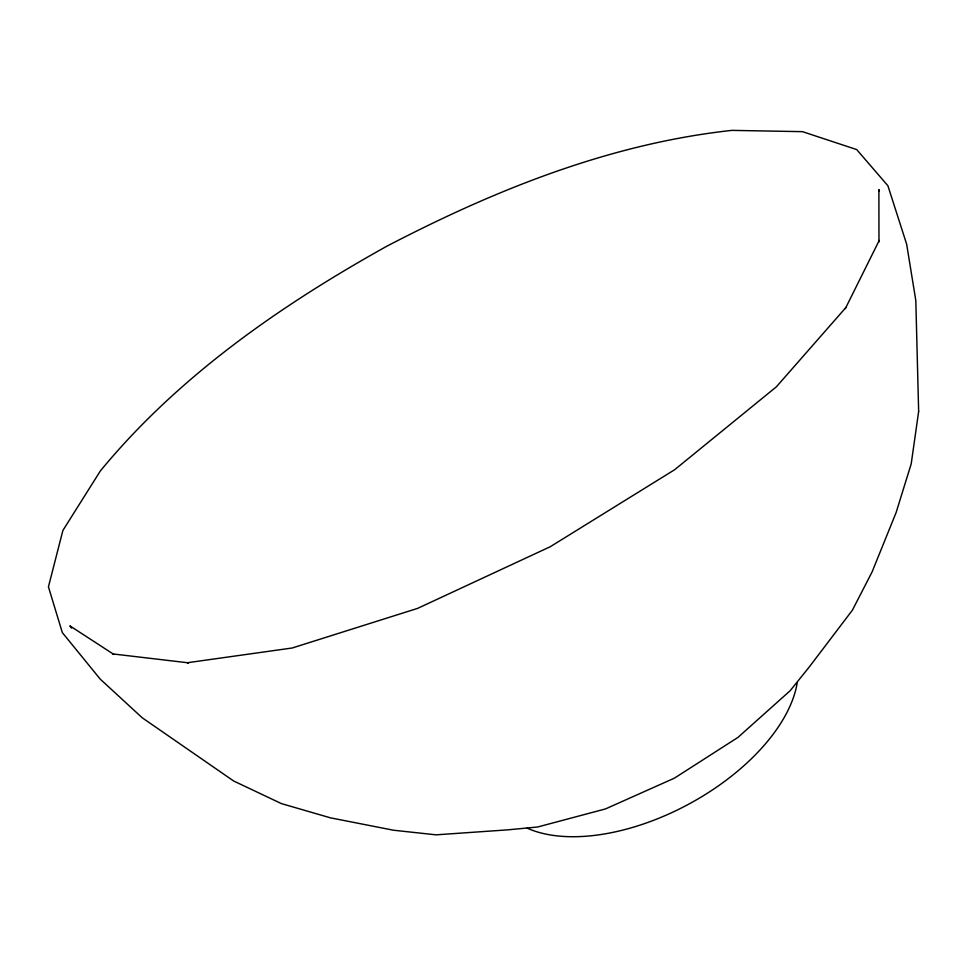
<?xml version="1.0" encoding="UTF-8"?>
<svg xmlns="http://www.w3.org/2000/svg" width="967" height="967" viewBox="0 0 967 967"><rect width="100%" height="100%" fill="white"/><g stroke="black" fill="none" stroke-linecap="round" stroke-linejoin="round"><path stroke-width="1.45" d="M845.351 308.594L879.208 240.469L878.967 241.919L878.894 189.532L879.16 190.958M845.992 307.433L776.38 386.812L674.628 469.732L550.308 546.693L417.623 608.376L292.191 647.999L187.247 662.746L188.577 662.854L112.656 653.91M113.985 654.514L69.866 625.842L71.582 628.139M797.279 682.376A166.167 90.185 -28.3 0 1 688.758 804.133A166.167 90.185 -28.3 0 1 527.16 828.151M918.65 411.434L911.216 463.809L896.119 512.558L872.053 572.005L852.423 610.141L809.198 667.073L790.16 690.716L737.906 737.446L674.386 778.169L605.463 808.932L537.628 827.003L507.566 829.867L436.081 834.835L393.545 830.23L330.4 817.828L281.433 803.613L233.651 780.998L142.234 717.792L100.23 679.124L62.335 632.611L48.435 586.836L62.891 530.46L100.387 470.893C178.315 376.296 280.394 305.56 386.679 246.295C494.705 190.015 609.996 143.624 731.934 130.376L802.489 131.657L856.702 149.583L887.899 185.749L906.647 244.167L915.809 300.507L918.65 411.434"/></g></svg>
